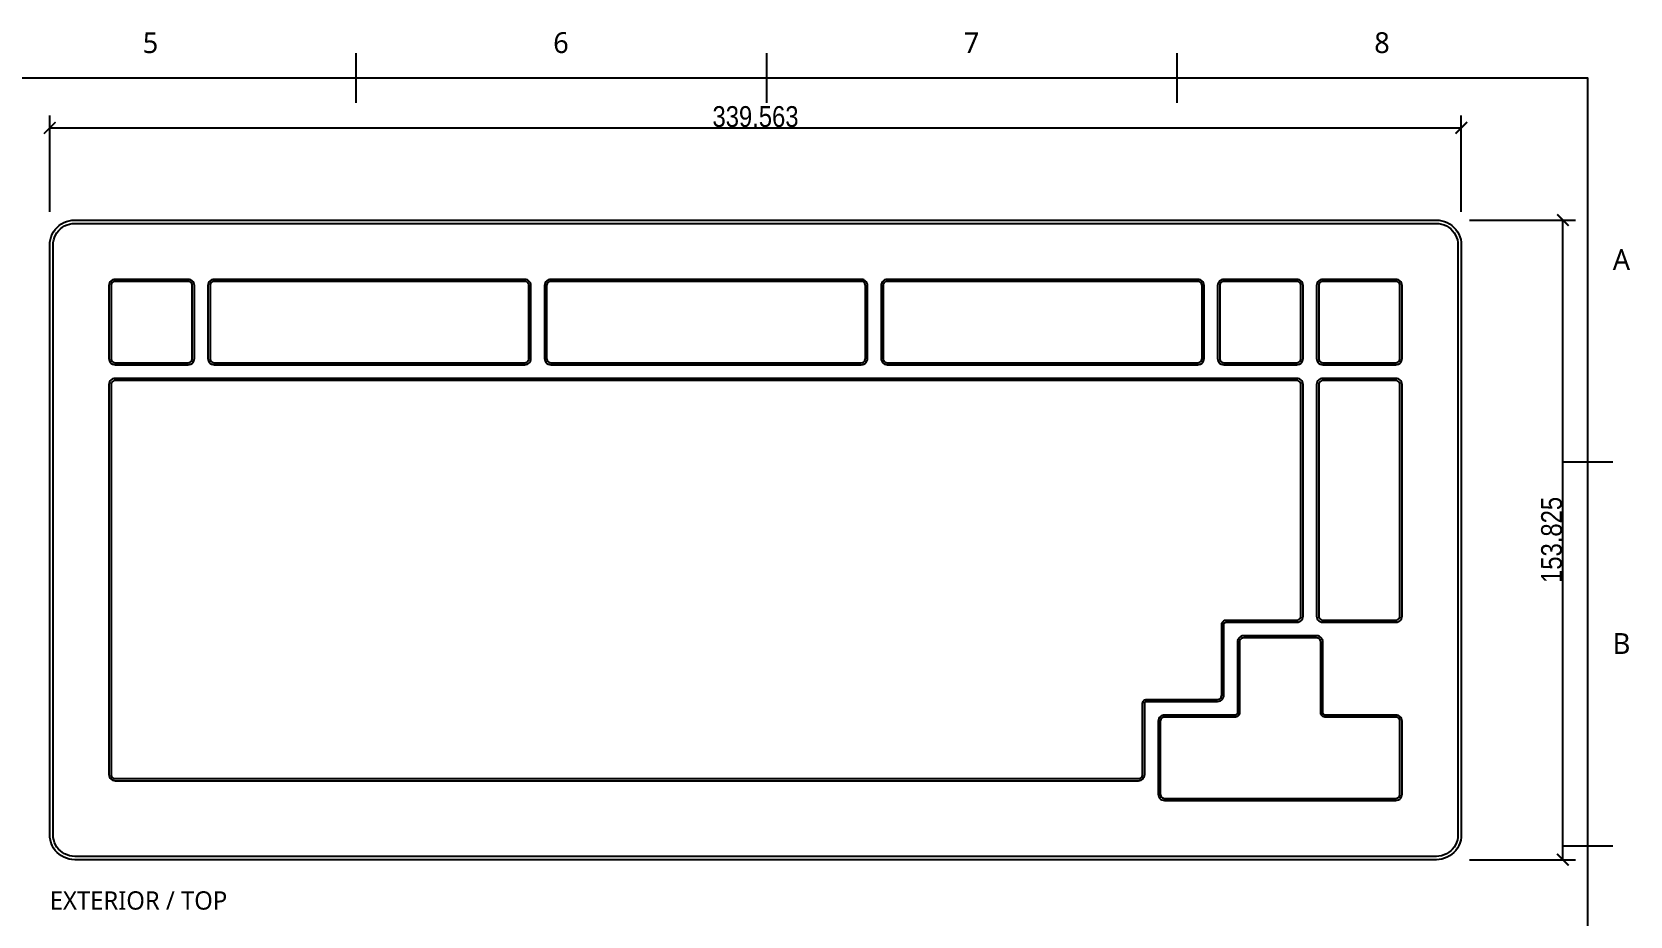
# Model space of a CAD drawing. Header units: millimetres. Extents: x 9 to 415, y 5 to 293.
# Drawn here: x 222.9 to 415.1, y 186.2 to 292.5 of the extents above; entities that cross this region are included whole.
import ezdxf

# ---------------------------------------------------------------- set-up
doc = ezdxf.new("R2010")
doc.units = ezdxf.units.MM
for name, color, linetype in [('DIMENSIONS', 7, 'Continuous'), ('NOTES', 7, 'Continuous'), ('VISIBLE', 7, 'Continuous')]:
    doc.layers.add(name, color=color, linetype=linetype)
doc.styles.add('OpenSans', font='OpenSans-Regular.ttf')
doc.styles.add('OpenSansCondensed-Light', font='OpenSansCondensed-Light.ttf')
doc.dimstyles.new('EZDXF', dxfattribs={"dimtxt": 0.25, "dimasz": 0.175, "dimexe": 0.375, "dimexo": 0.125, "dimgap": 0.1, "dimtad": 1, "dimlfac": 100, "dimzin": 12, "dimdsep": 46, "dimtxsty": 'OpenSansCondensed-Light', "dimblk": 'ARCHTICK', "dimcen": 2.5, "dimazin": 3, "dimtfac": 0.5, "dimtmove": 2, "dimatfit": 3})

# ---------------------------------------------------------------- blocks, each defined once
blk = doc.blocks.new('_ARCHTICK')
at = {"color": 0, "linetype": 'BYBLOCK', "const_width": 0.15}
blk.add_lwpolyline([(-0.5, -0.5), (0.5, 0.5)], dxfattribs=at)

msp = doc.modelspace()

# ---------------------------------------------------------------- linework, layer by layer
at = {"layer": 'VISIBLE'}
for points in [[(261.875, 284), (261.875, 290)], [(311.25, 284), (311.25, 290)], [(360.625, 284), (360.625, 290)], [(15, 10), (410, 10), (410, 287), (15, 287), (15, 10)], [(225, 266.9125), (225.01886, 267.24839), (225.07522, 267.58006), (225.16835, 267.90334), (225.29709, 268.21415), (225.45983, 268.5086), (225.65451, 268.78297), (225.87868, 269.03382), (226.12953, 269.25799), (226.4039, 269.45267), (226.69835, 269.61541), (227.00916, 269.74415), (227.33244, 269.83728), (227.66411, 269.89364), (228, 269.9125)], [(225.4, 266.9125), (225.41896, 267.2259), (225.47555, 267.53472), (225.56896, 267.83447), (225.69781, 268.12078), (225.86024, 268.38947), (226.05387, 268.63662), (226.27588, 268.85863), (226.52303, 269.05226), (226.79172, 269.21469), (227.07803, 269.34354), (227.37778, 269.43695), (227.6866, 269.49354), (228, 269.5125)], [(228, 269.9125), (391.78125, 269.9125)], [(228, 269.5125), (391.78125, 269.5125)], [(391.78125, 269.9125), (392.11714, 269.89364), (392.44881, 269.83728), (392.77209, 269.74415), (393.0829, 269.61541), (393.37735, 269.45267), (393.65172, 269.25799), (393.90257, 269.03382), (394.12674, 268.78297), (394.32142, 268.5086), (394.48416, 268.21415), (394.6129, 267.90334), (394.70603, 267.58006), (394.76239, 267.24839), (394.78125, 266.9125)], [(391.78125, 269.5125), (392.09465, 269.49354), (392.40347, 269.43695), (392.70322, 269.34354), (392.98953, 269.21469), (393.25822, 269.05226), (393.50537, 268.85863), (393.72738, 268.63662), (393.92101, 268.38947), (394.08344, 268.12078), (394.21229, 267.83447), (394.3057, 267.53472), (394.36229, 267.2259), (394.38125, 266.9125)], [(225, 196), (225, 266.9125)], [(225.4, 196), (225.4, 266.9125)], [(394.38125, 266.9125), (394.38125, 196)], [(394.78125, 266.9125), (394.78125, 196)], [(232.875, 262.7875), (232.70811, 262.7687), (232.54959, 262.71323), (232.40738, 262.62387), (232.28863, 262.50512), (232.19927, 262.36291), (232.1438, 262.20439), (232.125, 262.0375)], [(232.125, 262.0375), (232.125, 253.2625)], [(232.875, 262.5375), (232.74559, 262.52046), (232.625, 262.47051), (232.52145, 262.39105), (232.44199, 262.2875), (232.39204, 262.16691), (232.375, 262.0375)], [(232.375, 262.0375), (232.375, 253.2625)], [(241.65, 262.7875), (232.875, 262.7875)], [(241.65, 262.5375), (232.875, 262.5375)], [(242.4, 262.0375), (242.3812, 262.20439), (242.32573, 262.36291), (242.23637, 262.50512), (242.11762, 262.62387), (241.97541, 262.71323), (241.81689, 262.7687), (241.65, 262.7875)], [(242.15, 262.0375), (242.13296, 262.16691), (242.08301, 262.2875), (242.00355, 262.39105), (241.9, 262.47051), (241.77941, 262.52046), (241.65, 262.5375)], [(242.15, 253.2625), (242.15, 262.0375)], [(242.4, 253.2625), (242.4, 262.0375)], [(244.78125, 262.7875), (244.61436, 262.7687), (244.45584, 262.71323), (244.31363, 262.62387), (244.19488, 262.50512), (244.10552, 262.36291), (244.05005, 262.20439), (244.03125, 262.0375)], [(244.03125, 262.0375), (244.03125, 253.2625)], [(244.78125, 262.5375), (244.65184, 262.52046), (244.53125, 262.47051), (244.4277, 262.39105), (244.34824, 262.2875), (244.29829, 262.16691), (244.28125, 262.0375)], [(244.28125, 262.0375), (244.28125, 253.2625)], [(282.13125, 262.7875), (244.78125, 262.7875)], [(282.13125, 262.5375), (244.78125, 262.5375)], [(282.88125, 262.0375), (282.86245, 262.20439), (282.80698, 262.36291), (282.71762, 262.50512), (282.59887, 262.62387), (282.45666, 262.71323), (282.29814, 262.7687), (282.13125, 262.7875)], [(282.63125, 262.0375), (282.61421, 262.16691), (282.56426, 262.2875), (282.4848, 262.39105), (282.38125, 262.47051), (282.26066, 262.52046), (282.13125, 262.5375)], [(282.63125, 253.2625), (282.63125, 262.0375)], [(282.88125, 253.2625), (282.88125, 262.0375)], [(285.2625, 262.7875), (285.09561, 262.7687), (284.93709, 262.71323), (284.79488, 262.62387), (284.67613, 262.50512), (284.58677, 262.36291), (284.5313, 262.20439), (284.5125, 262.0375)], [(284.5125, 262.0375), (284.5125, 253.2625)], [(285.2625, 262.5375), (285.13309, 262.52046), (285.0125, 262.47051), (284.90895, 262.39105), (284.82949, 262.2875), (284.77954, 262.16691), (284.7625, 262.0375)], [(284.7625, 262.0375), (284.7625, 253.2625)], [(322.6125, 262.7875), (285.2625, 262.7875)], [(322.6125, 262.5375), (285.2625, 262.5375)], [(323.3625, 262.0375), (323.3437, 262.20439), (323.28823, 262.36291), (323.19887, 262.50512), (323.08012, 262.62387), (322.93791, 262.71323), (322.77939, 262.7687), (322.6125, 262.7875)], [(323.1125, 262.0375), (323.09546, 262.16691), (323.04551, 262.2875), (322.96605, 262.39105), (322.8625, 262.47051), (322.74191, 262.52046), (322.6125, 262.5375)], [(323.1125, 253.2625), (323.1125, 262.0375)], [(323.3625, 253.2625), (323.3625, 262.0375)], [(325.74375, 262.7875), (325.57686, 262.7687), (325.41834, 262.71323), (325.27613, 262.62387), (325.15738, 262.50512), (325.06802, 262.36291), (325.01255, 262.20439), (324.99375, 262.0375)], [(324.99375, 262.0375), (324.99375, 253.2625)], [(325.74375, 262.5375), (325.61434, 262.52046), (325.49375, 262.47051), (325.3902, 262.39105), (325.31074, 262.2875), (325.26079, 262.16691), (325.24375, 262.0375)], [(325.24375, 262.0375), (325.24375, 253.2625)], [(363.09375, 262.7875), (325.74375, 262.7875)], [(363.09375, 262.5375), (325.74375, 262.5375)], [(363.84375, 262.0375), (363.82495, 262.20439), (363.76948, 262.36291), (363.68012, 262.50512), (363.56137, 262.62387), (363.41916, 262.71323), (363.26064, 262.7687), (363.09375, 262.7875)], [(363.59375, 262.0375), (363.57671, 262.16691), (363.52676, 262.2875), (363.4473, 262.39105), (363.34375, 262.47051), (363.22316, 262.52046), (363.09375, 262.5375)], [(363.59375, 253.2625), (363.59375, 262.0375)], [(363.84375, 253.2625), (363.84375, 262.0375)], [(366.225, 262.7875), (366.05811, 262.7687), (365.89959, 262.71323), (365.75738, 262.62387), (365.63863, 262.50512), (365.54927, 262.36291), (365.4938, 262.20439), (365.475, 262.0375)], [(365.475, 262.0375), (365.475, 253.2625)], [(366.225, 262.5375), (366.09559, 262.52046), (365.975, 262.47051), (365.87145, 262.39105), (365.79199, 262.2875), (365.74204, 262.16691), (365.725, 262.0375)], [(365.725, 262.0375), (365.725, 253.2625)], [(375, 262.7875), (366.225, 262.7875)], [(375, 262.5375), (366.225, 262.5375)], [(375.75, 262.0375), (375.7312, 262.20439), (375.67573, 262.36291), (375.58637, 262.50512), (375.46762, 262.62387), (375.32541, 262.71323), (375.16689, 262.7687), (375, 262.7875)], [(375.5, 262.0375), (375.48296, 262.16691), (375.43301, 262.2875), (375.35355, 262.39105), (375.25, 262.47051), (375.12941, 262.52046), (375, 262.5375)], [(375.5, 253.2625), (375.5, 262.0375)], [(375.75, 253.2625), (375.75, 262.0375)], [(378.13125, 262.7875), (377.96436, 262.7687), (377.80584, 262.71323), (377.66363, 262.62387), (377.54488, 262.50512), (377.45552, 262.36291), (377.40005, 262.20439), (377.38125, 262.0375)], [(377.38125, 262.0375), (377.38125, 253.2625)], [(378.13125, 262.5375), (378.00184, 262.52046), (377.88125, 262.47051), (377.7777, 262.39105), (377.69824, 262.2875), (377.64829, 262.16691), (377.63125, 262.0375)], [(377.63125, 262.0375), (377.63125, 253.2625)], [(386.90625, 262.7875), (378.13125, 262.7875)], [(386.90625, 262.5375), (378.13125, 262.5375)], [(387.65625, 262.0375), (387.63745, 262.20439), (387.58198, 262.36291), (387.49262, 262.50512), (387.37387, 262.62387), (387.23166, 262.71323), (387.07314, 262.7687), (386.90625, 262.7875)], [(387.40625, 262.0375), (387.38921, 262.16691), (387.33926, 262.2875), (387.2598, 262.39105), (387.15625, 262.47051), (387.03566, 262.52046), (386.90625, 262.5375)], [(387.40625, 253.2625), (387.40625, 262.0375)], [(387.65625, 253.2625), (387.65625, 262.0375)], [(232.125, 253.2625), (232.1438, 253.09561), (232.19927, 252.93709), (232.28863, 252.79488), (232.40738, 252.67613), (232.54959, 252.58677), (232.70811, 252.5313), (232.875, 252.5125)], [(232.375, 253.2625), (232.39204, 253.13309), (232.44199, 253.0125), (232.52145, 252.90895), (232.625, 252.82949), (232.74559, 252.77954), (232.875, 252.7625)], [(232.875, 252.7625), (241.65, 252.7625)], [(232.875, 252.5125), (241.65, 252.5125)], [(241.65, 252.5125), (241.81689, 252.5313), (241.97541, 252.58677), (242.11762, 252.67613), (242.23637, 252.79488), (242.32573, 252.93709), (242.3812, 253.09561), (242.4, 253.2625)], [(241.65, 252.7625), (241.77941, 252.77954), (241.9, 252.82949), (242.00355, 252.90895), (242.08301, 253.0125), (242.13296, 253.13309), (242.15, 253.2625)], [(244.03125, 253.2625), (244.05005, 253.09561), (244.10552, 252.93709), (244.19488, 252.79488), (244.31363, 252.67613), (244.45584, 252.58677), (244.61436, 252.5313), (244.78125, 252.5125)], [(244.28125, 253.2625), (244.29829, 253.13309), (244.34824, 253.0125), (244.4277, 252.90895), (244.53125, 252.82949), (244.65184, 252.77954), (244.78125, 252.7625)], [(244.78125, 252.7625), (282.13125, 252.7625)], [(244.78125, 252.5125), (282.13125, 252.5125)], [(282.13125, 252.5125), (282.29814, 252.5313), (282.45666, 252.58677), (282.59887, 252.67613), (282.71762, 252.79488), (282.80698, 252.93709), (282.86245, 253.09561), (282.88125, 253.2625)], [(282.13125, 252.7625), (282.26066, 252.77954), (282.38125, 252.82949), (282.4848, 252.90895), (282.56426, 253.0125), (282.61421, 253.13309), (282.63125, 253.2625)], [(284.5125, 253.2625), (284.5313, 253.09561), (284.58677, 252.93709), (284.67613, 252.79488), (284.79488, 252.67613), (284.93709, 252.58677), (285.09561, 252.5313), (285.2625, 252.5125)], [(284.7625, 253.2625), (284.77954, 253.13309), (284.82949, 253.0125), (284.90895, 252.90895), (285.0125, 252.82949), (285.13309, 252.77954), (285.2625, 252.7625)], [(285.2625, 252.7625), (322.6125, 252.7625)], [(285.2625, 252.5125), (322.6125, 252.5125)], [(322.6125, 252.5125), (322.77939, 252.5313), (322.93791, 252.58677), (323.08012, 252.67613), (323.19887, 252.79488), (323.28823, 252.93709), (323.3437, 253.09561), (323.3625, 253.2625)], [(322.6125, 252.7625), (322.74191, 252.77954), (322.8625, 252.82949), (322.96605, 252.90895), (323.04551, 253.0125), (323.09546, 253.13309), (323.1125, 253.2625)], [(324.99375, 253.2625), (325.01255, 253.09561), (325.06802, 252.93709), (325.15738, 252.79488), (325.27613, 252.67613), (325.41834, 252.58677), (325.57686, 252.5313), (325.74375, 252.5125)], [(325.24375, 253.2625), (325.26079, 253.13309), (325.31074, 253.0125), (325.3902, 252.90895), (325.49375, 252.82949), (325.61434, 252.77954), (325.74375, 252.7625)], [(325.74375, 252.7625), (363.09375, 252.7625)], [(325.74375, 252.5125), (363.09375, 252.5125)], [(363.09375, 252.5125), (363.26064, 252.5313), (363.41916, 252.58677), (363.56137, 252.67613), (363.68012, 252.79488), (363.76948, 252.93709), (363.82495, 253.09561), (363.84375, 253.2625)], [(363.09375, 252.7625), (363.22316, 252.77954), (363.34375, 252.82949), (363.4473, 252.90895), (363.52676, 253.0125), (363.57671, 253.13309), (363.59375, 253.2625)], [(365.475, 253.2625), (365.4938, 253.09561), (365.54927, 252.93709), (365.63863, 252.79488), (365.75738, 252.67613), (365.89959, 252.58677), (366.05811, 252.5313), (366.225, 252.5125)], [(365.725, 253.2625), (365.74204, 253.13309), (365.79199, 253.0125), (365.87145, 252.90895), (365.975, 252.82949), (366.09559, 252.77954), (366.225, 252.7625)], [(366.225, 252.7625), (375, 252.7625)], [(366.225, 252.5125), (375, 252.5125)], [(375, 252.5125), (375.16689, 252.5313), (375.32541, 252.58677), (375.46762, 252.67613), (375.58637, 252.79488), (375.67573, 252.93709), (375.7312, 253.09561), (375.75, 253.2625)], [(375, 252.7625), (375.12941, 252.77954), (375.25, 252.82949), (375.35355, 252.90895), (375.43301, 253.0125), (375.48296, 253.13309), (375.5, 253.2625)], [(377.38125, 253.2625), (377.40005, 253.09561), (377.45552, 252.93709), (377.54488, 252.79488), (377.66363, 252.67613), (377.80584, 252.58677), (377.96436, 252.5313), (378.13125, 252.5125)], [(377.63125, 253.2625), (377.64829, 253.13309), (377.69824, 253.0125), (377.7777, 252.90895), (377.88125, 252.82949), (378.00184, 252.77954), (378.13125, 252.7625)], [(378.13125, 252.7625), (386.90625, 252.7625)], [(378.13125, 252.5125), (386.90625, 252.5125)], [(386.90625, 252.5125), (387.07314, 252.5313), (387.23166, 252.58677), (387.37387, 252.67613), (387.49262, 252.79488), (387.58198, 252.93709), (387.63745, 253.09561), (387.65625, 253.2625)], [(386.90625, 252.7625), (387.03566, 252.77954), (387.15625, 252.82949), (387.2598, 252.90895), (387.33926, 253.0125), (387.38921, 253.13309), (387.40625, 253.2625)], [(232.875, 250.88125), (232.70811, 250.86245), (232.54959, 250.80698), (232.40738, 250.71762), (232.28863, 250.59887), (232.19927, 250.45666), (232.1438, 250.29814), (232.125, 250.13125)], [(232.125, 250.13125), (232.125, 203.25625)], [(232.875, 250.63125), (232.74559, 250.61421), (232.625, 250.56426), (232.52145, 250.4848), (232.44199, 250.38125), (232.39204, 250.26066), (232.375, 250.13125)], [(232.375, 250.13125), (232.375, 203.25625)], [(375, 250.88125), (232.875, 250.88125)], [(375, 250.63125), (232.875, 250.63125)], [(375.75, 250.13125), (375.7312, 250.29814), (375.67573, 250.45666), (375.58637, 250.59887), (375.46762, 250.71762), (375.32541, 250.80698), (375.16689, 250.86245), (375, 250.88125)], [(375.5, 250.13125), (375.48296, 250.26066), (375.43301, 250.38125), (375.35355, 250.4848), (375.25, 250.56426), (375.12941, 250.61421), (375, 250.63125)], [(375.5, 222.30625), (375.5, 250.13125)], [(375.75, 222.30625), (375.75, 250.13125)], [(378.13125, 250.88125), (377.96436, 250.86245), (377.80584, 250.80698), (377.66363, 250.71762), (377.54488, 250.59887), (377.45552, 250.45666), (377.40005, 250.29814), (377.38125, 250.13125)], [(377.38125, 250.13125), (377.38125, 222.30625)], [(378.13125, 250.63125), (378.00184, 250.61421), (377.88125, 250.56426), (377.7777, 250.4848), (377.69824, 250.38125), (377.64829, 250.26066), (377.63125, 250.13125)], [(377.63125, 250.13125), (377.63125, 222.30625)], [(386.90625, 250.88125), (378.13125, 250.88125)], [(386.90625, 250.63125), (378.13125, 250.63125)], [(387.65625, 250.13125), (387.63745, 250.29814), (387.58198, 250.45666), (387.49262, 250.59887), (387.37387, 250.71762), (387.23166, 250.80698), (387.07314, 250.86245), (386.90625, 250.88125)], [(387.40625, 250.13125), (387.38921, 250.26066), (387.33926, 250.38125), (387.2598, 250.4848), (387.15625, 250.56426), (387.03566, 250.61421), (386.90625, 250.63125)], [(387.40625, 222.30625), (387.40625, 250.13125)], [(387.65625, 222.30625), (387.65625, 250.13125)], [(407, 240.83333), (413, 240.83333)], [(365.975, 221.30625), (365.99204, 221.43566), (366.04199, 221.55625), (366.12145, 221.6598), (366.225, 221.73926), (366.34559, 221.78921), (366.475, 221.80625)], [(365.975, 212.78125), (365.975, 221.30625)], [(366.225, 221.30625), (366.24403, 221.40192), (366.29822, 221.48303), (366.37933, 221.53722), (366.475, 221.55625)], [(366.225, 212.78125), (366.225, 221.30625)], [(366.475, 221.80625), (375, 221.80625)], [(366.475, 221.55625), (375, 221.55625)], [(375, 221.55625), (375.16689, 221.57505), (375.32541, 221.63052), (375.46762, 221.71988), (375.58637, 221.83863), (375.67573, 221.98084), (375.7312, 222.13936), (375.75, 222.30625)], [(375, 221.80625), (375.12941, 221.82329), (375.25, 221.87324), (375.35355, 221.9527), (375.43301, 222.05625), (375.48296, 222.17684), (375.5, 222.30625)], [(377.38125, 222.30625), (377.40005, 222.13936), (377.45552, 221.98084), (377.54488, 221.83863), (377.66363, 221.71988), (377.80584, 221.63052), (377.96436, 221.57505), (378.13125, 221.55625)], [(377.63125, 222.30625), (377.64829, 222.17684), (377.69824, 222.05625), (377.7777, 221.9527), (377.88125, 221.87324), (378.00184, 221.82329), (378.13125, 221.80625)], [(378.13125, 221.80625), (386.90625, 221.80625)], [(378.13125, 221.55625), (386.90625, 221.55625)], [(386.90625, 221.55625), (387.07314, 221.57505), (387.23166, 221.63052), (387.37387, 221.71988), (387.49262, 221.83863), (387.58198, 221.98084), (387.63745, 222.13936), (387.65625, 222.30625)], [(386.90625, 221.80625), (387.03566, 221.82329), (387.15625, 221.87324), (387.2598, 221.9527), (387.33926, 222.05625), (387.38921, 222.17684), (387.40625, 222.30625)], [(368.60625, 219.925), (368.43936, 219.9062), (368.28084, 219.85073), (368.13863, 219.76137), (368.01988, 219.64262), (367.93052, 219.50041), (367.87505, 219.34189), (367.85625, 219.175)], [(367.85625, 219.175), (367.85625, 210.65)], [(368.60625, 219.675), (368.47684, 219.65796), (368.35625, 219.60801), (368.2527, 219.52855), (368.17324, 219.425), (368.12329, 219.30441), (368.10625, 219.175)], [(368.10625, 219.175), (368.10625, 210.65)], [(377.38125, 219.925), (368.60625, 219.925)], [(377.38125, 219.675), (368.60625, 219.675)], [(378.13125, 219.175), (378.11245, 219.34189), (378.05698, 219.50041), (377.96762, 219.64262), (377.84887, 219.76137), (377.70666, 219.85073), (377.54814, 219.9062), (377.38125, 219.925)], [(377.88125, 219.175), (377.86421, 219.30441), (377.81426, 219.425), (377.7348, 219.52855), (377.63125, 219.60801), (377.51066, 219.65796), (377.38125, 219.675)], [(377.88125, 210.65), (377.88125, 219.175)], [(378.13125, 210.65), (378.13125, 219.175)], [(356.45, 211.78125), (356.46704, 211.91066), (356.51699, 212.03125), (356.59645, 212.1348), (356.7, 212.21426), (356.82059, 212.26421), (356.95, 212.28125)], [(356.45, 203.25625), (356.45, 211.78125)], [(356.7, 211.78125), (356.71903, 211.87692), (356.77322, 211.95803), (356.85433, 212.01222), (356.95, 212.03125)], [(356.7, 203.25625), (356.7, 211.78125)], [(356.95, 212.28125), (365.475, 212.28125)], [(356.95, 212.03125), (365.475, 212.03125)], [(365.475, 212.03125), (365.64189, 212.05005), (365.80041, 212.10552), (365.94262, 212.19488), (366.06137, 212.31363), (366.15073, 212.45584), (366.2062, 212.61436), (366.225, 212.78125)], [(365.475, 212.28125), (365.60441, 212.29829), (365.725, 212.34824), (365.82855, 212.4277), (365.90801, 212.53125), (365.95796, 212.65184), (365.975, 212.78125)], [(359.08125, 210.4), (358.91436, 210.3812), (358.75584, 210.32573), (358.61363, 210.23637), (358.49488, 210.11762), (358.40552, 209.97541), (358.35005, 209.81689), (358.33125, 209.65)], [(358.33125, 209.65), (358.33125, 200.875)], [(359.08125, 210.15), (358.95184, 210.13296), (358.83125, 210.08301), (358.7277, 210.00355), (358.64824, 209.9), (358.59829, 209.77941), (358.58125, 209.65)], [(358.58125, 209.65), (358.58125, 200.875)], [(367.60625, 210.4), (359.08125, 210.4)], [(367.60625, 210.15), (359.08125, 210.15)], [(367.85625, 210.65), (367.83722, 210.55433), (367.78303, 210.47322), (367.70192, 210.41903), (367.60625, 210.4)], [(368.10625, 210.65), (368.08921, 210.52059), (368.03926, 210.4), (367.9598, 210.29645), (367.85625, 210.21699), (367.73566, 210.16704), (367.60625, 210.15)], [(378.38125, 210.15), (378.25184, 210.16704), (378.13125, 210.21699), (378.0277, 210.29645), (377.94824, 210.4), (377.89829, 210.52059), (377.88125, 210.65)], [(378.38125, 210.4), (378.28558, 210.41903), (378.20447, 210.47322), (378.15028, 210.55433), (378.13125, 210.65)], [(386.90625, 210.4), (378.38125, 210.4)], [(386.90625, 210.15), (378.38125, 210.15)], [(387.65625, 209.65), (387.63745, 209.81689), (387.58198, 209.97541), (387.49262, 210.11762), (387.37387, 210.23637), (387.23166, 210.32573), (387.07314, 210.3812), (386.90625, 210.4)], [(387.40625, 209.65), (387.38921, 209.77941), (387.33926, 209.9), (387.2598, 210.00355), (387.15625, 210.08301), (387.03566, 210.13296), (386.90625, 210.15)], [(387.40625, 200.875), (387.40625, 209.65)], [(387.65625, 200.875), (387.65625, 209.65)], [(232.125, 203.25625), (232.1438, 203.08936), (232.19927, 202.93084), (232.28863, 202.78863), (232.40738, 202.66988), (232.54959, 202.58052), (232.70811, 202.52505), (232.875, 202.50625)], [(232.375, 203.25625), (232.39204, 203.12684), (232.44199, 203.00625), (232.52145, 202.9027), (232.625, 202.82324), (232.74559, 202.77329), (232.875, 202.75625)], [(232.875, 202.75625), (355.95, 202.75625)], [(232.875, 202.50625), (355.95, 202.50625)], [(355.95, 202.50625), (356.11689, 202.52505), (356.27541, 202.58052), (356.41762, 202.66988), (356.53637, 202.78863), (356.62573, 202.93084), (356.6812, 203.08936), (356.7, 203.25625)], [(355.95, 202.75625), (356.07941, 202.77329), (356.2, 202.82324), (356.30355, 202.9027), (356.38301, 203.00625), (356.43296, 203.12684), (356.45, 203.25625)], [(358.33125, 200.875), (358.35005, 200.70811), (358.40552, 200.54959), (358.49488, 200.40738), (358.61363, 200.28863), (358.75584, 200.19927), (358.91436, 200.1438), (359.08125, 200.125)], [(358.58125, 200.875), (358.59829, 200.74559), (358.64824, 200.625), (358.7277, 200.52145), (358.83125, 200.44199), (358.95184, 200.39204), (359.08125, 200.375)], [(359.08125, 200.375), (386.90625, 200.375)], [(359.08125, 200.125), (386.90625, 200.125)], [(386.90625, 200.125), (387.07314, 200.1438), (387.23166, 200.19927), (387.37387, 200.28863), (387.49262, 200.40738), (387.58198, 200.54959), (387.63745, 200.70811), (387.65625, 200.875)], [(386.90625, 200.375), (387.03566, 200.39204), (387.15625, 200.44199), (387.2598, 200.52145), (387.33926, 200.625), (387.38921, 200.74559), (387.40625, 200.875)], [(228, 193), (227.66411, 193.01886), (227.33244, 193.07522), (227.00916, 193.16835), (226.69835, 193.29709), (226.4039, 193.45983), (226.12953, 193.65451), (225.87868, 193.87868), (225.65451, 194.12953), (225.45983, 194.4039), (225.29709, 194.69835), (225.16835, 195.00916), (225.07522, 195.33244), (225.01886, 195.66411), (225, 196)], [(228, 193.4), (227.6866, 193.41896), (227.37778, 193.47555), (227.07803, 193.56896), (226.79172, 193.69781), (226.52303, 193.86024), (226.27588, 194.05387), (226.05387, 194.27588), (225.86024, 194.52303), (225.69781, 194.79172), (225.56896, 195.07803), (225.47555, 195.37778), (225.41896, 195.6866), (225.4, 196)], [(394.38125, 196), (394.36229, 195.6866), (394.3057, 195.37778), (394.21229, 195.07803), (394.08344, 194.79172), (393.92101, 194.52303), (393.72738, 194.27588), (393.50537, 194.05387), (393.25822, 193.86024), (392.98953, 193.69781), (392.70322, 193.56896), (392.40347, 193.47555), (392.09465, 193.41896), (391.78125, 193.4)], [(394.78125, 196), (394.76239, 195.66411), (394.70603, 195.33244), (394.6129, 195.00916), (394.48416, 194.69835), (394.32142, 194.4039), (394.12674, 194.12953), (393.90257, 193.87868), (393.65172, 193.65451), (393.37735, 193.45983), (393.0829, 193.29709), (392.77209, 193.16835), (392.44881, 193.07522), (392.11714, 193.01886), (391.78125, 193)], [(407, 194.66667), (413, 194.66667)], [(391.78125, 193.4), (228, 193.4)], [(391.78125, 193), (228, 193)]]:
    msp.add_lwpolyline(points, dxfattribs=at)

# ---------------------------------------------------------------- texts
at = {"layer": 'NOTES', "style": 'OpenSans'}
for s, height, p in [('5', 2.5, (236.1875, 290)), ('6', 2.5, (285.5625, 290)), ('7', 2.5, (334.9375, 290)), ('8', 2.5, (384.3125, 290)), ('A', 2.5, (413, 263.91667)), ('B', 2.5, (413, 217.75)), ('EXTERIOR / TOP', 2.2, (225, 187))]:
    msp.add_text(s, height=height, dxfattribs=at).set_placement(p)

# ---------------------------------------------------------------- dimensions: what is measured, and where the dimension line sits
at = {"layer": 'DIMENSIONS'}
msp.add_linear_dim(base=(225, 281), p1=(225, 269.9125), p2=(394.78125, 269.9125), text='339.563', dimstyle='EZDXF', override={"dimtxt": 2.5, "dimasz": 1.4, "dimexe": 1.5, "dimexo": 1, "dimtad": 1, "dimdec": 3, "dimlfac": 2, "dimzin": 8}, dxfattribs=at).render()
msp.add_linear_dim(base=(407, 193), p1=(394.78125, 193), p2=(394.78125, 269.9125), angle=90, text='153.825', dimstyle='EZDXF', override={"dimtxt": 2.5, "dimasz": 1.4, "dimexe": 1.5, "dimexo": 1, "dimtad": 1, "dimdec": 3, "dimlfac": 2, "dimzin": 8}, dxfattribs=at).render()

doc.saveas('drawing.dxf')
